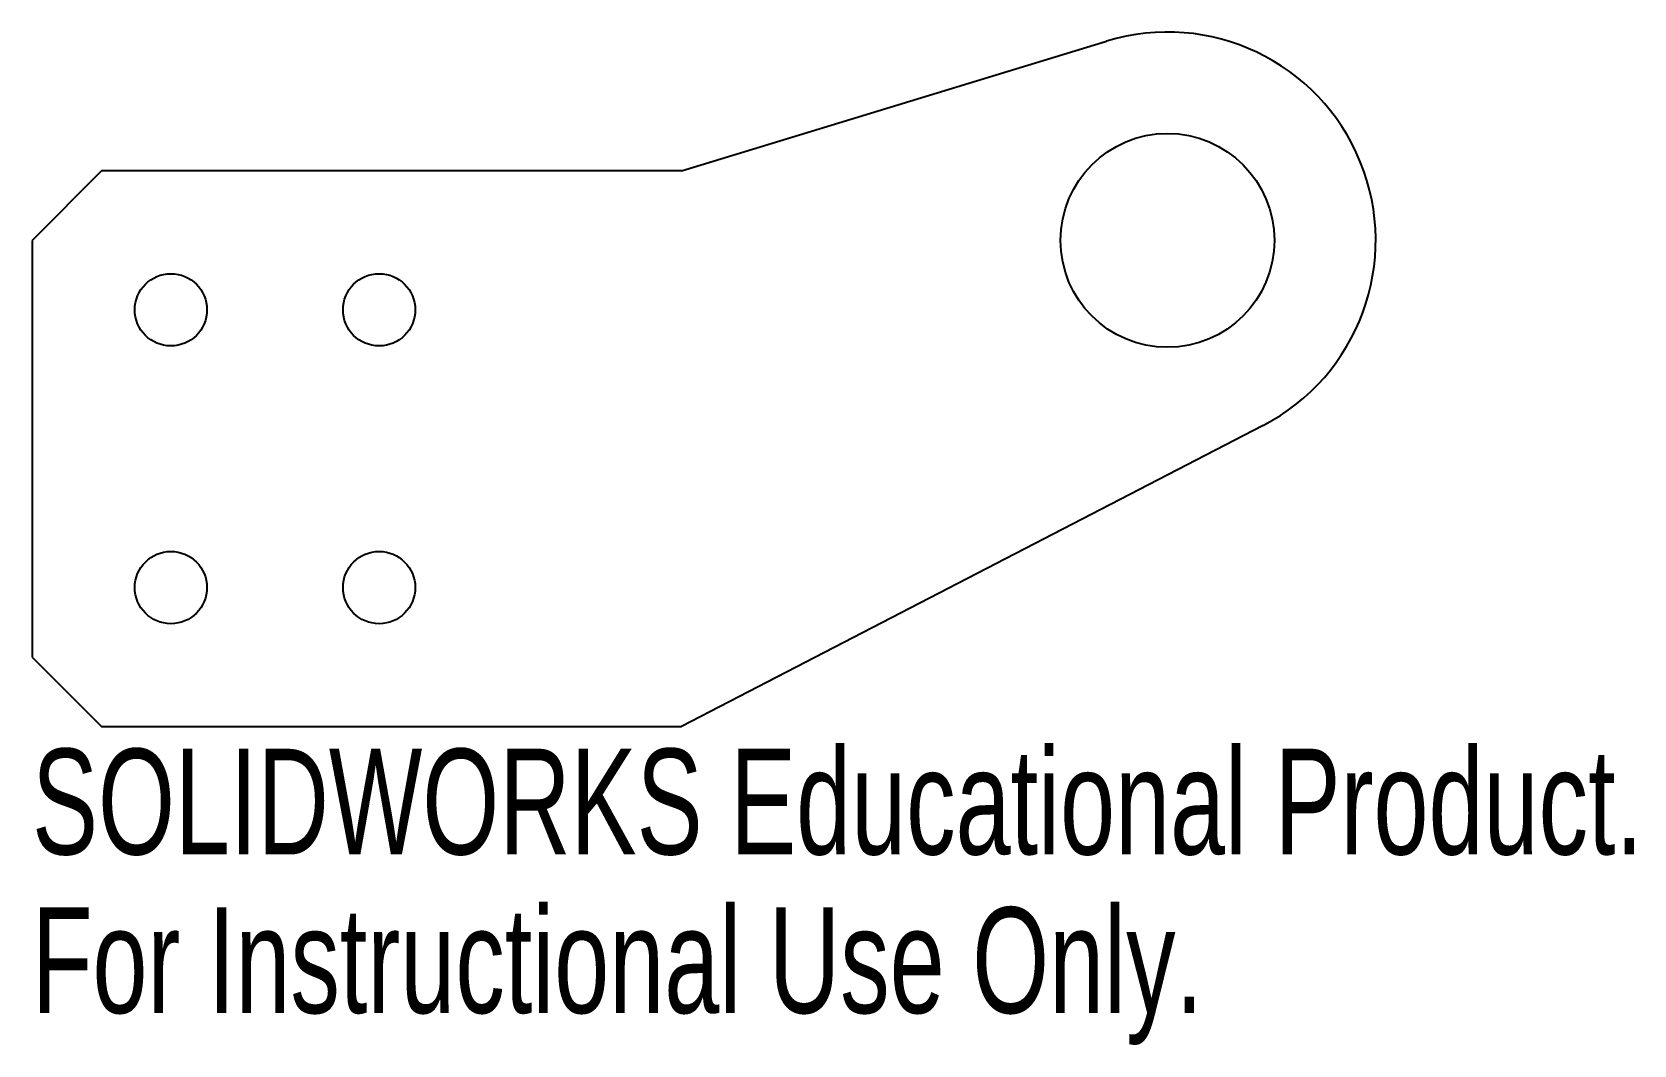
# Model space of a CAD drawing. Header units: inches. Extents: x -1.12 to 1.76, y -0.57 to 1.25.
import ezdxf

# ---------------------------------------------------------------- set-up
doc = ezdxf.new("R2010")
doc.units = ezdxf.units.IN
doc.header["$MEASUREMENT"] = 0
doc.styles.add('SLDTEXTSTYLE0', font='TXT', dxfattribs={"width": 0.7})

msp = doc.modelspace()

# ---------------------------------------------------------------- linework, layer by layer
at = {"color": 7, "linetype": 'Continuous', "lineweight": 25}
for p, q in [((0.0445, 1), (0.81, 1.2337)), ((-1, 1), (-1.125, 0.875)), ((0.0445, 1), (-1, 1)), ((-1.125, 0.875), (-1.125, 0.125)), ((1.0919, 0.5419), (0.0445, 0)), ((-1.125, 0.125), (-1, 0)), ((-1, 0), (0.0445, 0))]:
    msp.add_line(p, q, dxfattribs=at)
for centre, radius in [((0.9195, 0.875), 0.1925), ((-0.875, 0.75), 0.065), ((-0.5, 0.75), 0.065), ((-0.875, 0.25), 0.065), ((-0.5, 0.25), 0.065)]:
    msp.add_circle(centre, radius, dxfattribs=at)
msp.add_arc((0.9195, 0.875), 0.375, 297.3594, 106.974, dxfattribs=at)

# ---------------------------------------------------------------- texts
at = {"color": 7, "linetype": 'Continuous', "char_height": 0.1903, "attachment_point": 1, "style": 'SLDTEXTSTYLE0'}
for s, insert in [('SOLIDWORKS Educational Product.', (-1.125, -0.0401)), ('For Instructional Use Only.', (-1.125, -0.3256))]:
    msp.add_mtext(s, dxfattribs=dict(at, insert=insert))

doc.saveas('drawing.dxf')
